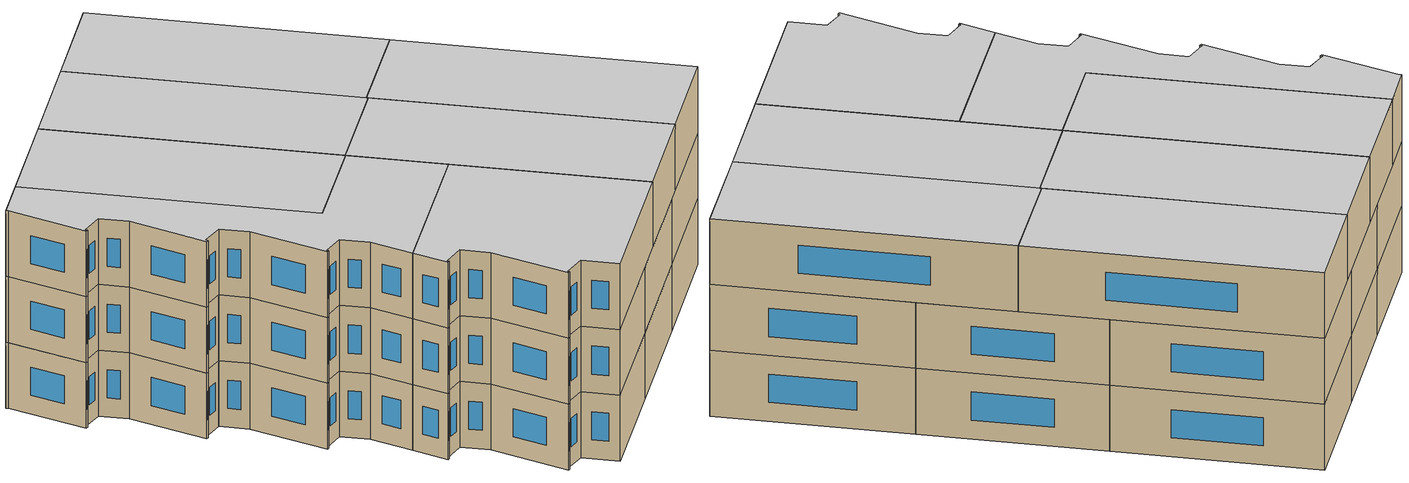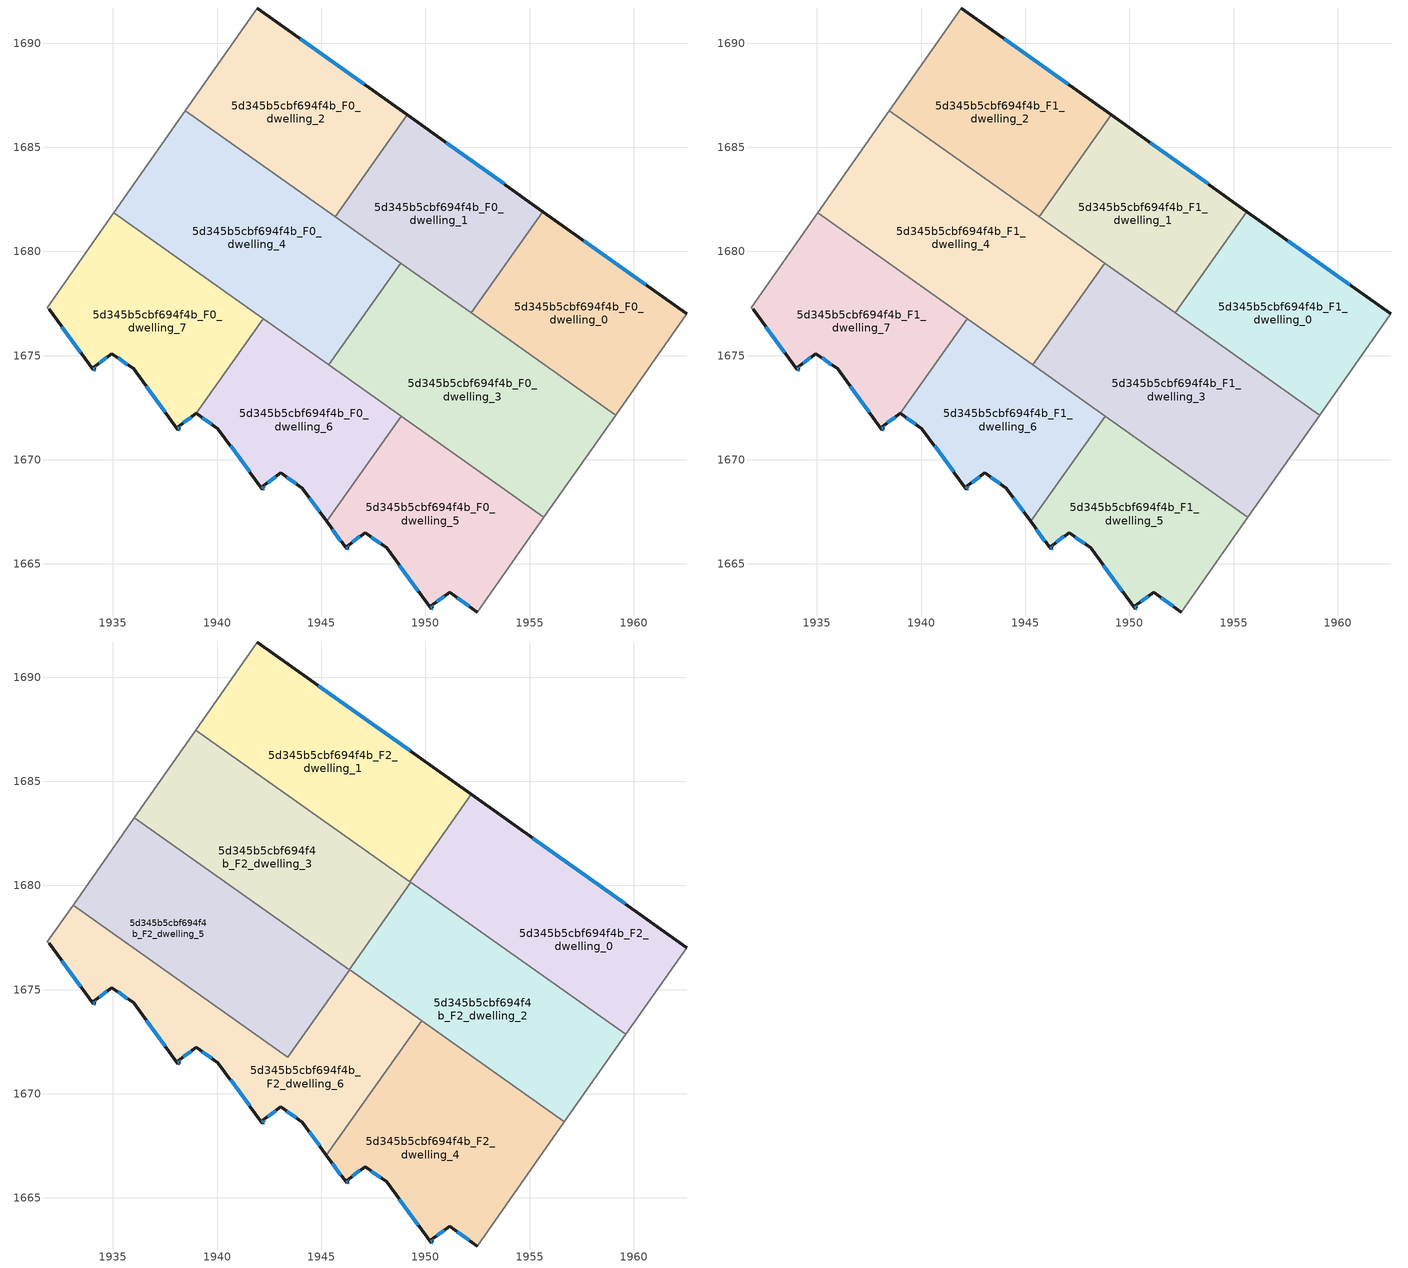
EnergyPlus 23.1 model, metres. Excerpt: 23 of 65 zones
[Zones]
5d345b5cbf694f4b_F0_dwelling_0
 floor ground (EU_floor_Construction): 1962.53,1677.01 1959.13,1672.15 1952.2,1677.05 1955.64,1681.92 z0
 wall outside (EU_wall_Construction): 1962.53,1677.01 1955.64,1681.92 z0:3
 wall adiabatic (EU_wall_Construction): 1959.13,1672.15 1962.53,1677.01 z0:3
 wall to 5d345b5cbf694f4b_F0_dwelling_1 (EU_wall_Construction): 1955.64,1681.92 1952.2,1677.05 z0:3
 wall to 5d345b5cbf694f4b_F0_dwelling_3 (EU_wall_Construction): 1952.2,1677.05 1959.13,1672.15 z0:3
 window (EU_Window_Construction): 1960.57,1678.41 1957.61,1680.51 z0.86:2.14
5d345b5cbf694f4b_F0_dwelling_1
 floor ground (EU_floor_Construction): 1955.64,1681.92 1952.2,1677.05 1945.67,1681.66 1949.13,1686.55 z0
 wall outside (EU_wall_Construction): 1955.64,1681.92 1949.13,1686.55 z0:3
 wall to 5d345b5cbf694f4b_F0_dwelling_2 (EU_wall_Construction): 1949.13,1686.55 1945.67,1681.66 z0:3
 wall to 5d345b5cbf694f4b_F0_dwelling_4 (EU_wall_Construction): 1945.67,1681.66 1948.81,1679.44 z0:3
 wall to 5d345b5cbf694f4b_F0_dwelling_3 (EU_wall_Construction): 1948.81,1679.44 1952.2,1677.05 z0:3
 window (EU_Window_Construction): 1953.78,1683.24 1950.99,1685.23 z0.86:2.14
5d345b5cbf694f4b_F0_dwelling_2
 floor ground (EU_floor_Construction): 1949.13,1686.55 1945.67,1681.66 1938.48,1686.75 1941.93,1691.68 z0
 wall outside (EU_wall_Construction): 1949.13,1686.55 1941.93,1691.68 z0:3
 wall adiabatic (EU_wall_Construction): 1941.93,1691.68 1938.48,1686.75 z0:3
 wall to 5d345b5cbf694f4b_F0_dwelling_4 (EU_wall_Construction): 1938.48,1686.75 1945.67,1681.66 z0:3
 window (EU_Window_Construction): 1947.07,1688.02 1943.99,1690.22 z0.86:2.14
5d345b5cbf694f4b_F0_dwelling_3
 floor ground (EU_floor_Construction): 1959.13,1672.15 1955.69,1667.25 1945.36,1674.56 1948.81,1679.44 z0
 wall adiabatic (EU_wall_Construction): 1955.69,1667.25 1959.13,1672.15 z0:3
 wall to 5d345b5cbf694f4b_F0_dwelling_4 (EU_wall_Construction): 1948.81,1679.44 1945.36,1674.56 z0:3
 wall to 5d345b5cbf694f4b_F0_dwelling_5 (EU_wall_Construction): 1948.84,1672.1 1955.69,1667.25 z0:3
 wall to 5d345b5cbf694f4b_F0_dwelling_6 (EU_wall_Construction): 1945.36,1674.56 1948.84,1672.1 z0:3
5d345b5cbf694f4b_F0_dwelling_4
 floor ground (EU_floor_Construction): 1948.81,1679.44 1945.36,1674.56 1935.05,1681.85 1938.48,1686.75 z0
 wall adiabatic (EU_wall_Construction): 1938.48,1686.75 1935.05,1681.85 z0:3
 wall to 5d345b5cbf694f4b_F0_dwelling_7 (EU_wall_Construction): 1935.05,1681.85 1942.22,1676.78 z0:3
 wall to 5d345b5cbf694f4b_F0_dwelling_6 (EU_wall_Construction): 1942.22,1676.78 1945.36,1674.56 z0:3
5d345b5cbf694f4b_F0_dwelling_5
 floor ground (EU_floor_Construction): 1955.69,1667.25 1952.49,1662.7 1951.16,1663.64 1950.29,1663 1950.35,1662.91 1950.27,1662.86 1948.14,1665.77 1947.11,1666.5 1946.24,1665.86 1946.3,1665.78 1946.22,1665.72 1945.26,1667.04 1948.84,1672.1 z0
 wall outside (EU_wall_Construction): 1945.26,1667.04 1946.22,1665.72 1946.3,1665.78 1946.24,1665.86 1947.11,1666.5 1948.14,1665.77 1950.27,1662.86 1950.35,1662.91 1950.29,1663 1951.16,1663.64 1952.49,1662.7 z0:3
 wall to 5d345b5cbf694f4b_F0_dwelling_6 (EU_wall_Construction): 1948.84,1672.1 1945.26,1667.04 z0:3
 wall adiabatic (EU_wall_Construction): 1952.49,1662.7 1955.69,1667.25 z0:3
 window (EU_Window_Construction): 1950.29,1662.87 1950.33,1662.9 / 1948.75,1664.94 1949.66,1663.69 / 1947.4,1666.29 1947.85,1665.98 / 1946.49,1666.04 1946.86,1666.32 / 1946.28,1665.8 1946.26,1665.84 / 1946.24,1665.74 1946.28,1665.76 / 1945.53,1666.66 1945.94,1666.1 / 1951.54,1663.37 1952.11,1662.97 / 1950.54,1663.18 1950.91,1663.46 / 1950.33,1662.94 1950.31,1662.97 z0.86:2.14
5d345b5cbf694f4b_F0_dwelling_6
 floor ground (EU_floor_Construction): 1948.84,1672.1 1945.26,1667.04 1944.09,1668.63 1943.06,1669.37 1942.19,1668.72 1942.25,1668.64 1942.17,1668.58 1940.04,1671.5 1939.01,1672.23 1942.22,1676.78 z0
 wall outside (EU_wall_Construction): 1939.01,1672.23 1940.04,1671.5 1942.17,1668.58 1942.25,1668.64 1942.19,1668.72 1943.06,1669.37 1944.09,1668.63 1945.26,1667.04 z0:3
 wall to 5d345b5cbf694f4b_F0_dwelling_7 (EU_wall_Construction): 1942.22,1676.78 1939.01,1672.23 z0:3
 window (EU_Window_Construction): 1942.23,1668.67 1942.21,1668.7 / 1942.19,1668.6 1942.23,1668.63 / 1940.65,1670.67 1941.56,1669.42 / 1939.3,1672.02 1939.75,1671.71 / 1944.43,1668.18 1944.92,1667.5 / 1943.35,1669.16 1943.8,1668.84 / 1942.44,1668.91 1942.81,1669.18 z0.86:2.14
5d345b5cbf694f4b_F0_dwelling_7
 floor ground (EU_floor_Construction): 1942.22,1676.78 1939.01,1672.23 1938.14,1671.59 1938.2,1671.51 1938.12,1671.45 1935.99,1674.36 1934.96,1675.1 1934.09,1674.45 1934.15,1674.37 1934.07,1674.31 1931.94,1677.23 1931.86,1677.29 1935.05,1681.85 z0
 wall outside (EU_wall_Construction): 1931.94,1677.23 1934.07,1674.31 1934.15,1674.37 1934.09,1674.45 1934.96,1675.1 1935.99,1674.36 1938.12,1671.45 1938.2,1671.51 1938.14,1671.59 1939.01,1672.23 z0:3
 wall adiabatic (EU_wall_Construction): 1935.05,1681.85 1931.86,1677.29 1931.94,1677.23 z0:3
 window (EU_Window_Construction): 1936.6,1673.53 1937.51,1672.28 / 1935.25,1674.89 1935.7,1674.57 / 1934.34,1674.64 1934.71,1674.91 / 1934.13,1674.4 1934.11,1674.43 / 1934.09,1674.33 1934.13,1674.36 / 1932.55,1676.4 1933.46,1675.15 / 1938.39,1671.77 1938.76,1672.05 / 1938.18,1671.53 1938.16,1671.57 / 1938.14,1671.47 1938.18,1671.49 z0.86:2.14
5d345b5cbf694f4b_F1_dwelling_0
 floor to 5d345b5cbf694f4b_F0_dwelling_0 (EU_floor_Construction): 1962.53,1677.01 1959.13,1672.15 1952.2,1677.05 1955.64,1681.92 z3
 wall outside (EU_wall_Construction): 1962.53,1677.01 1955.64,1681.92 z3:6
 wall adiabatic (EU_wall_Construction): 1959.13,1672.15 1962.53,1677.01 z3:6
 wall to 5d345b5cbf694f4b_F1_dwelling_1 (EU_wall_Construction): 1955.64,1681.92 1952.2,1677.05 z3:6
 wall to 5d345b5cbf694f4b_F1_dwelling_3 (EU_wall_Construction): 1952.2,1677.05 1959.13,1672.15 z3:6
 window (EU_Window_Construction): 1960.57,1678.41 1957.61,1680.51 z3.86:5.14
 ceiling adiabatic (EU_roof_Construction): 1959.13,1672.15 1959.62,1672.85 1952.69,1677.74 1952.2,1677.05 z6
5d345b5cbf694f4b_F1_dwelling_1
 floor to 5d345b5cbf694f4b_F0_dwelling_1 (EU_floor_Construction): 1955.64,1681.92 1952.2,1677.05 1945.67,1681.66 1949.13,1686.55 z3
 wall outside (EU_wall_Construction): 1955.64,1681.92 1949.13,1686.55 z3:6
 wall to 5d345b5cbf694f4b_F1_dwelling_2 (EU_wall_Construction): 1949.13,1686.55 1945.67,1681.66 z3:6
 wall to 5d345b5cbf694f4b_F1_dwelling_4 (EU_wall_Construction): 1945.67,1681.66 1948.81,1679.44 z3:6
 wall to 5d345b5cbf694f4b_F1_dwelling_3 (EU_wall_Construction): 1948.81,1679.44 1952.2,1677.05 z3:6
 window (EU_Window_Construction): 1953.78,1683.24 1950.99,1685.23 z3.86:5.14
 ceiling adiabatic (EU_roof_Construction): 1949.24,1680.19 1952.2,1684.37 1949.13,1686.55 1946.17,1682.36 z6; 1952.2,1677.05 1952.69,1677.74 1949.3,1680.14 1948.81,1679.45 z6
5d345b5cbf694f4b_F1_dwelling_2
 floor to 5d345b5cbf694f4b_F0_dwelling_2 (EU_floor_Construction): 1949.13,1686.55 1945.67,1681.66 1938.48,1686.75 1941.93,1691.68 z3
 wall outside (EU_wall_Construction): 1949.13,1686.55 1941.93,1691.68 z3:6
 wall adiabatic (EU_wall_Construction): 1941.93,1691.68 1938.48,1686.75 z3:6
 wall to 5d345b5cbf694f4b_F1_dwelling_4 (EU_wall_Construction): 1938.48,1686.75 1945.67,1681.66 z3:6
 window (EU_Window_Construction): 1947.07,1688.02 1943.99,1690.22 z3.86:5.14
 ceiling adiabatic (EU_roof_Construction): 1946.17,1682.36 1949.13,1686.55 1941.93,1691.68 1938.97,1687.45 z6
5d345b5cbf694f4b_F1_dwelling_3
 floor to 5d345b5cbf694f4b_F0_dwelling_3 (EU_floor_Construction): 1959.13,1672.15 1955.69,1667.25 1945.36,1674.56 1948.81,1679.44 z3
 wall adiabatic (EU_wall_Construction): 1955.69,1667.25 1959.13,1672.15 z3:6
 wall to 5d345b5cbf694f4b_F1_dwelling_4 (EU_wall_Construction): 1948.81,1679.44 1945.36,1674.56 z3:6
 wall to 5d345b5cbf694f4b_F1_dwelling_5 (EU_wall_Construction): 1948.84,1672.1 1955.69,1667.25 z3:6
 wall to 5d345b5cbf694f4b_F1_dwelling_6 (EU_wall_Construction): 1945.36,1674.56 1948.84,1672.1 z3:6
5d345b5cbf694f4b_F1_dwelling_4
 floor to 5d345b5cbf694f4b_F0_dwelling_4 (EU_floor_Construction): 1948.81,1679.44 1945.36,1674.56 1935.05,1681.85 1938.48,1686.75 z3
 wall adiabatic (EU_wall_Construction): 1938.48,1686.75 1935.05,1681.85 z3:6
 wall to 5d345b5cbf694f4b_F1_dwelling_7 (EU_wall_Construction): 1935.05,1681.85 1942.22,1676.78 z3:6
 wall to 5d345b5cbf694f4b_F1_dwelling_6 (EU_wall_Construction): 1942.22,1676.78 1945.36,1674.56 z3:6
5d345b5cbf694f4b_F1_dwelling_5
 floor to 5d345b5cbf694f4b_F0_dwelling_5 (EU_floor_Construction): 1955.69,1667.25 1952.49,1662.7 1951.16,1663.64 1950.29,1663 1950.35,1662.91 1950.27,1662.86 1948.14,1665.77 1947.11,1666.5 1946.24,1665.86 1946.3,1665.78 1946.22,1665.72 1945.26,1667.04 1948.84,1672.1 z3
 wall outside (EU_wall_Construction): 1945.26,1667.04 1946.22,1665.72 1946.3,1665.78 1946.24,1665.86 1947.11,1666.5 1948.14,1665.77 1950.27,1662.86 1950.35,1662.91 1950.29,1663 1951.16,1663.64 1952.49,1662.7 z3:6
 wall to 5d345b5cbf694f4b_F1_dwelling_6 (EU_wall_Construction): 1948.84,1672.1 1945.26,1667.04 z3:6
 wall adiabatic (EU_wall_Construction): 1952.49,1662.7 1955.69,1667.25 z3:6
 window (EU_Window_Construction): 1950.29,1662.87 1950.33,1662.9 / 1948.75,1664.94 1949.66,1663.69 / 1947.4,1666.29 1947.85,1665.98 / 1946.49,1666.04 1946.86,1666.32 / 1946.28,1665.8 1946.26,1665.84 / 1946.24,1665.74 1946.28,1665.76 / 1945.53,1666.66 1945.94,1666.1 / 1951.54,1663.37 1952.11,1662.97 / 1950.54,1663.18 1950.91,1663.46 / 1950.33,1662.94 1950.31,1662.97 z3.86:5.14
5d345b5cbf694f4b_F1_dwelling_6
 floor to 5d345b5cbf694f4b_F0_dwelling_6 (EU_floor_Construction): 1948.84,1672.1 1945.26,1667.04 1944.09,1668.63 1943.06,1669.37 1942.19,1668.72 1942.25,1668.64 1942.17,1668.58 1940.04,1671.5 1939.01,1672.23 1942.22,1676.78 z3
 wall outside (EU_wall_Construction): 1939.01,1672.23 1940.04,1671.5 1942.17,1668.58 1942.25,1668.64 1942.19,1668.72 1943.06,1669.37 1944.09,1668.63 1945.26,1667.04 z3:6
 wall to 5d345b5cbf694f4b_F1_dwelling_7 (EU_wall_Construction): 1942.22,1676.78 1939.01,1672.23 z3:6
 window (EU_Window_Construction): 1942.23,1668.67 1942.21,1668.7 / 1942.19,1668.6 1942.23,1668.63 / 1940.65,1670.67 1941.56,1669.42 / 1939.3,1672.02 1939.75,1671.71 / 1944.43,1668.18 1944.92,1667.5 / 1943.35,1669.16 1943.8,1668.84 / 1942.44,1668.91 1942.81,1669.18 z3.86:5.14
5d345b5cbf694f4b_F1_dwelling_7
 floor to 5d345b5cbf694f4b_F0_dwelling_7 (EU_floor_Construction): 1942.22,1676.78 1939.01,1672.23 1938.14,1671.59 1938.2,1671.51 1938.12,1671.45 1935.99,1674.36 1934.96,1675.1 1934.09,1674.45 1934.15,1674.37 1934.07,1674.31 1931.94,1677.23 1931.86,1677.29 1935.05,1681.85 z3
 wall outside (EU_wall_Construction): 1931.94,1677.23 1934.07,1674.31 1934.15,1674.37 1934.09,1674.45 1934.96,1675.1 1935.99,1674.36 1938.12,1671.45 1938.2,1671.51 1938.14,1671.59 1939.01,1672.23 z3:6
 wall adiabatic (EU_wall_Construction): 1935.05,1681.85 1931.86,1677.29 1931.94,1677.23 z3:6
 window (EU_Window_Construction): 1936.6,1673.53 1937.51,1672.28 / 1935.25,1674.89 1935.7,1674.57 / 1934.34,1674.64 1934.71,1674.91 / 1934.13,1674.4 1934.11,1674.43 / 1934.09,1674.33 1934.13,1674.36 / 1932.55,1676.4 1933.46,1675.15 / 1938.39,1671.77 1938.76,1672.05 / 1938.18,1671.53 1938.16,1671.57 / 1938.14,1671.47 1938.18,1671.49 z3.86:5.14
5d345b5cbf694f4b_F2_dwelling_0
 floor to 5d345b5cbf694f4b_F1_dwelling_0 (EU_floor_Construction): 1962.53,1677.01 1959.62,1672.85 1952.69,1677.74 1955.64,1681.92 z6
 floor to 5d345b5cbf694f4b_F1_dwelling_1 (EU_floor_Construction): 1955.64,1681.92 1952.69,1677.74 1949.24,1680.19 1952.2,1684.37 z6
 wall outside (EU_wall_Construction): 1962.53,1677.01 1952.2,1684.37 z6:9
 wall to 5d345b5cbf694f4b_F2_dwelling_1 (EU_wall_Construction): 1952.2,1684.37 1949.24,1680.19 z6:9
 wall adiabatic (EU_wall_Construction): 1959.62,1672.85 1962.53,1677.01 z6:9
 wall to 5d345b5cbf694f4b_F2_dwelling_2 (EU_wall_Construction): 1949.3,1680.14 1959.62,1672.85 z6:9
 wall to 5d345b5cbf694f4b_F2_dwelling_3 (EU_wall_Construction): 1949.24,1680.19 1949.3,1680.14 z6:9
 window (EU_Window_Construction): 1959.58,1679.11 1955.15,1682.27 z6.86:8.14
 ceiling to 5d345b5cbf694f4b_F3_dwelling_0 (EU_floor_Construction): 1959.62,1672.85 1962.53,1677.01 1952.2,1684.37 1949.24,1680.19 z9
5d345b5cbf694f4b_F2_dwelling_1
 floor adiabatic (EU_floor_Construction): 1952.2,1684.37 1949.24,1680.19 1938.97,1687.45 1941.93,1691.68 z6
 wall outside (EU_wall_Construction): 1952.2,1684.37 1941.93,1691.68 z6:9
 wall adiabatic (EU_wall_Construction): 1941.93,1691.68 1938.97,1687.45 z6:9
 wall to 5d345b5cbf694f4b_F2_dwelling_3 (EU_wall_Construction): 1938.97,1687.45 1949.24,1680.19 z6:9
 window (EU_Window_Construction): 1949.26,1686.46 1944.86,1689.59 z6.86:8.14
 ceiling to 5d345b5cbf694f4b_F3_dwelling_1 (EU_floor_Construction): 1949.24,1680.19 1952.2,1684.37 1941.93,1691.68 1938.97,1687.45 z9
5d345b5cbf694f4b_F2_dwelling_2
 floor to 5d345b5cbf694f4b_F1_dwelling_3 (EU_floor_Construction): 1959.13,1672.15 1956.67,1668.65 1946.35,1675.96 1948.81,1679.44 z6
 floor adiabatic (EU_floor_Construction): 1959.62,1672.85 1959.13,1672.15 1948.81,1679.44 1946.35,1675.96 1949.3,1680.14 z6
 wall to 5d345b5cbf694f4b_F2_dwelling_3 (EU_wall_Construction): 1949.3,1680.14 1946.34,1675.96 z6:9
 wall adiabatic (EU_wall_Construction): 1956.67,1668.65 1959.62,1672.85 z6:9
 wall to 5d345b5cbf694f4b_F2_dwelling_4 (EU_wall_Construction): 1949.82,1673.5 1956.67,1668.65 z6:9
 wall to 5d345b5cbf694f4b_F2_dwelling_6 (EU_wall_Construction): 1946.36,1675.95 1949.82,1673.5 z6:9
 wall to 5d345b5cbf694f4b_F2_dwelling_5 (EU_wall_Construction): 1946.34,1675.96 1946.36,1675.95 z6:9
 ceiling to 5d345b5cbf694f4b_F3_dwelling_2 (EU_floor_Construction): 1956.67,1668.65 1959.62,1672.85 1949.3,1680.14 1946.34,1675.96 z9
5d345b5cbf694f4b_F2_dwelling_3
 floor to 5d345b5cbf694f4b_F1_dwelling_2 (EU_floor_Construction): 1946.17,1682.36 1945.67,1681.66 1938.48,1686.75 1938.97,1687.45 z6
 floor to 5d345b5cbf694f4b_F1_dwelling_4 (EU_floor_Construction): 1948.81,1679.45 1946.34,1675.96 1936.03,1683.25 1938.48,1686.75 z6
 floor to 5d345b5cbf694f4b_F1_dwelling_1 (EU_floor_Construction): 1949.3,1680.14 1948.81,1679.45 1945.67,1681.66 1946.17,1682.36 z6
 wall adiabatic (EU_wall_Construction): 1938.97,1687.45 1936.03,1683.25 z6:9
 wall to 5d345b5cbf694f4b_F2_dwelling_5 (EU_wall_Construction): 1936.03,1683.25 1946.34,1675.96 z6:9
 ceiling to 5d345b5cbf694f4b_F3_dwelling_3 (EU_floor_Construction): 1946.34,1675.96 1949.3,1680.14 1938.97,1687.45 1936.03,1683.25 z9
5d345b5cbf694f4b_F2_dwelling_4
 floor outside (EU_floor_Construction): 1949.82,1673.5 1948.84,1672.1 1945.26,1667.04 z6
 floor to 5d345b5cbf694f4b_F1_dwelling_5 (EU_floor_Construction): 1955.69,1667.26 1952.49,1662.7 1951.16,1663.64 1950.29,1663 1950.35,1662.91 1950.27,1662.86 1948.14,1665.77 1947.11,1666.5 1946.24,1665.86 1946.3,1665.78 1946.22,1665.72 1945.26,1667.04 1948.84,1672.1 z6
 floor to 5d345b5cbf694f4b_F1_dwelling_3 (EU_floor_Construction): 1956.67,1668.65 1955.69,1667.26 1948.84,1672.1 1949.82,1673.5 z6
 wall outside (EU_wall_Construction): 1945.25,1667.05 1946.22,1665.72 1946.3,1665.78 1946.24,1665.86 1947.11,1666.5 1948.14,1665.77 1950.27,1662.86 1950.35,1662.91 1950.29,1663 1951.16,1663.64 1952.49,1662.7 z6:9
 wall to 5d345b5cbf694f4b_F2_dwelling_6 (EU_wall_Construction): 1949.82,1673.5 1945.25,1667.05 z6:9
 wall adiabatic (EU_wall_Construction): 1952.49,1662.7 1956.67,1668.65 z6:9
 window (EU_Window_Construction): 1950.29,1662.87 1950.33,1662.9 / 1948.75,1664.94 1949.66,1663.69 / 1947.4,1666.29 1947.85,1665.98 / 1946.49,1666.04 1946.86,1666.32 / 1946.28,1665.8 1946.26,1665.84 / 1946.24,1665.74 1946.28,1665.76 / 1945.53,1666.67 1945.94,1666.1 / 1951.54,1663.37 1952.11,1662.97 / 1950.54,1663.18 1950.91,1663.46 / 1950.33,1662.94 1950.31,1662.97 z6.86:8.14
 ceiling to 5d345b5cbf694f4b_F3_dwelling_4 (EU_floor_Construction): 1952.49,1662.7 1956.67,1668.65 1949.82,1673.5 1945.25,1667.05 1946.22,1665.72 1946.3,1665.78 1946.24,1665.86 1947.11,1666.5 1948.14,1665.77 1950.27,1662.86 1950.35,1662.91 1950.29,1663 1951.16,1663.64 z9
5d345b5cbf694f4b_F2_dwelling_5
 floor to 5d345b5cbf694f4b_F1_dwelling_7 (EU_floor_Construction): 1942.22,1676.78 1940.25,1673.99 1933.09,1679.05 1935.05,1681.85 z6
 floor to 5d345b5cbf694f4b_F1_dwelling_6 (EU_floor_Construction): 1945.37,1674.55 1943.4,1671.76 1940.25,1673.99 1942.22,1676.78 z6
 floor to 5d345b5cbf694f4b_F1_dwelling_4 (EU_floor_Construction): 1946.35,1675.96 1945.36,1674.56 1935.05,1681.85 1936.03,1683.25 z6
 floor to 5d345b5cbf694f4b_F1_dwelling_3 (EU_floor_Construction): 1946.36,1675.95 1945.37,1674.55 1945.36,1674.56 1946.35,1675.96 z6
 wall to 5d345b5cbf694f4b_F2_dwelling_6 (EU_wall_Construction): 1933.09,1679.05 1943.4,1671.76 1946.36,1675.95 z6:9
 wall adiabatic (EU_wall_Construction): 1936.03,1683.25 1933.09,1679.05 z6:9
 ceiling to 5d345b5cbf694f4b_F3_dwelling_5 (EU_floor_Construction): 1943.4,1671.76 1946.36,1675.95 1936.03,1683.25 1933.09,1679.05 z9
5d345b5cbf694f4b_F2_dwelling_6
 floor to 5d345b5cbf694f4b_F1_dwelling_6 (EU_floor_Construction): 1948.83,1672.11 1945.25,1667.05 1944.09,1668.63 1943.06,1669.37 1942.19,1668.72 1942.25,1668.64 1942.17,1668.58 1940.04,1671.5 1939.01,1672.23 1940.25,1673.99 1943.4,1671.76 1945.37,1674.55 z6
 floor to 5d345b5cbf694f4b_F1_dwelling_3 (EU_floor_Construction): 1949.82,1673.5 1948.83,1672.11 1945.37,1674.55 1946.36,1675.95 z6
 floor to 5d345b5cbf694f4b_F1_dwelling_7 (EU_floor_Construction): 1940.25,1673.99 1939.01,1672.23 1938.14,1671.59 1938.2,1671.51 1938.12,1671.45 1935.99,1674.36 1934.96,1675.1 1934.09,1674.45 1934.15,1674.37 1934.07,1674.31 1931.94,1677.23 1931.86,1677.29 1933.09,1679.05 z6
 wall outside (EU_wall_Construction): 1931.94,1677.23 1934.07,1674.31 1934.15,1674.37 1934.09,1674.45 1934.96,1675.1 1935.99,1674.36 1938.12,1671.45 1938.2,1671.51 1938.14,1671.59 1939.01,1672.23 1940.04,1671.5 1942.17,1668.58 1942.25,1668.64 1942.19,1668.72 1943.06,1669.37 1944.09,1668.63 1945.25,1667.05 z6:9
 wall adiabatic (EU_wall_Construction): 1933.09,1679.05 1931.86,1677.29 1931.94,1677.23 z6:9
 window (EU_Window_Construction): 1942.44,1668.91 1942.81,1669.18 / 1942.23,1668.67 1942.21,1668.7 / 1942.19,1668.6 1942.23,1668.63 / 1940.65,1670.67 1941.56,1669.42 / 1939.3,1672.02 1939.75,1671.71 / 1938.39,1671.77 1938.76,1672.05 / 1938.18,1671.53 1938.16,1671.57 / 1938.14,1671.47 1938.18,1671.49 / 1936.6,1673.53 1937.51,1672.28 / 1935.25,1674.89 1935.7,1674.57 / 1934.34,1674.64 1934.71,1674.91 / 1934.13,1674.4 1934.11,1674.43 / 1934.09,1674.33 1934.13,1674.36 / 1932.55,1676.4 1933.46,1675.15 / 1944.42,1668.18 1944.92,1667.5 / 1943.35,1669.16 1943.8,1668.84 z6.86:8.14
 ceiling to 5d345b5cbf694f4b_F3_dwelling_6 (EU_floor_Construction): 1945.25,1667.05 1949.82,1673.5 1946.36,1675.95 1943.4,1671.76 1933.09,1679.05 1931.86,1677.29 1931.94,1677.23 1934.07,1674.31 1934.15,1674.37 1934.09,1674.45 1934.96,1675.1 1935.99,1674.36 1938.12,1671.45 1938.2,1671.51 1938.14,1671.59 1939.01,1672.23 1940.04,1671.5 1942.17,1668.58 1942.25,1668.64 1942.19,1668.72 1943.06,1669.37 1944.09,1668.63 z9
[Building]
EU S2 Campaign: North Axis=0; Terrain=City; Solar Distribution=FullExterior
[Site:Location]
Helsinki-Vantaa.AP: Latitude=60.317; Longitude=24.963; Time Zone=2; Elevation=54.6
[SizingPeriod:WeatherFileDays]
AnnualSizingPeriod: Begin Month=1; Begin Day of Month=1; End Month=12; End Day of Month=31; Day of Week for Start Day=Monday; Use Weather File Daylight Saving Period=No; Use Weather File Rain and Snow Indicators=No
[MATERIAL]
EU_InternalMass_Material: Roughness=MediumRough; Thickness=0.1; Conductivity=1; Density=1800; Specific Heat=900; Thermal Absorptance=0.9; Solar Absorptance=0.7; Visible Absorptance=0.7
[MATERIAL:NOMASS] Roughness=MediumRough; Thermal Absorptance=0.9; Solar Absorptance=0.7; Visible Absorptance=0.7
Name | Thermal Resistance
EU_wall_NoMass | 5.91765
EU_roof_NoMass | 11.1778
EU_floor_NoMass | 6.2875
[WINDOWMATERIAL:SIMPLEGLAZINGSYSTEM]
EU_Window_SimpleGlazing: UFactor=0.994035; Solar Heat Gain Coefficient=0.7; Visible Transmittance=0.7
[CONSTRUCTION]
EU_wall_Construction: EU_wall_NoMass
EU_roof_Construction: EU_roof_NoMass
EU_floor_Construction: EU_floor_NoMass
EU_Window_Construction: EU_Window_SimpleGlazing
EU_InternalMass_Construction: EU_InternalMass_Material
[ZONE] Type=1; Multiplier=1; Ceiling Height=autocalculate; Floor Area=autocalculate; Part of Total Floor Area=Yes
Name | Volume
5d345b5cbf694f4b_F0_dwelling_0; 5d345b5cbf694f4b_F1_dwelling_0 | 151.169
5d345b5cbf694f4b_F2_dwelling_0 | 194.369
5d345b5cbf694f4b_F0_dwelling_1; 5d345b5cbf694f4b_F1_dwelling_1 | 143.283
5d345b5cbf694f4b_F2_dwelling_1 | 194.375
5d345b5cbf694f4b_F0_dwelling_2; 5d345b5cbf694f4b_F1_dwelling_2 | 159.043
5d345b5cbf694f4b_F2_dwelling_2 | 194.376
5d345b5cbf694f4b_F0_dwelling_3; 5d345b5cbf694f4b_F1_dwelling_3 | 226.778
5d345b5cbf694f4b_F2_dwelling_3 | 194.366
5d345b5cbf694f4b_F0_dwelling_4; 5d345b5cbf694f4b_F1_dwelling_4 | 226.79
5d345b5cbf694f4b_F2_dwelling_4 | 194.38
5d345b5cbf694f4b_F0_dwelling_5; 5d345b5cbf694f4b_F1_dwelling_5 | 151.17
5d345b5cbf694f4b_F2_dwelling_5 | 194.379
5d345b5cbf694f4b_F0_dwelling_6; 5d345b5cbf694f4b_F1_dwelling_6 | 143.391
5d345b5cbf694f4b_F2_dwelling_6 | 194.371
5d345b5cbf694f4b_F0_dwelling_7; 5d345b5cbf694f4b_F1_dwelling_7 | 158.977
[INTERNALMASS] Construction=EU_InternalMass_Construction
Name | Zone or ZoneList | Surface Area
5d345b5cbf694f4b_F0_dwelling_0_EU_InternalMass | 5d345b5cbf694f4b_F0_dwelling_0 | 50.3895
5d345b5cbf694f4b_F0_dwelling_1_EU_InternalMass | 5d345b5cbf694f4b_F0_dwelling_1 | 47.761
5d345b5cbf694f4b_F0_dwelling_2_EU_InternalMass | 5d345b5cbf694f4b_F0_dwelling_2 | 53.0144
5d345b5cbf694f4b_F0_dwelling_3_EU_InternalMass | 5d345b5cbf694f4b_F0_dwelling_3 | 75.5925
5d345b5cbf694f4b_F0_dwelling_4_EU_InternalMass | 5d345b5cbf694f4b_F0_dwelling_4 | 75.5969
5d345b5cbf694f4b_F0_dwelling_5_EU_InternalMass | 5d345b5cbf694f4b_F0_dwelling_5 | 50.3902
5d345b5cbf694f4b_F0_dwelling_6_EU_InternalMass | 5d345b5cbf694f4b_F0_dwelling_6 | 47.7968
5d345b5cbf694f4b_F0_dwelling_7_EU_InternalMass | 5d345b5cbf694f4b_F0_dwelling_7 | 52.992
5d345b5cbf694f4b_F1_dwelling_0_EU_InternalMass | 5d345b5cbf694f4b_F1_dwelling_0 | 50.3895
5d345b5cbf694f4b_F1_dwelling_1_EU_InternalMass | 5d345b5cbf694f4b_F1_dwelling_1 | 47.761
5d345b5cbf694f4b_F1_dwelling_2_EU_InternalMass | 5d345b5cbf694f4b_F1_dwelling_2 | 53.0144
5d345b5cbf694f4b_F1_dwelling_3_EU_InternalMass | 5d345b5cbf694f4b_F1_dwelling_3 | 75.5925
5d345b5cbf694f4b_F1_dwelling_4_EU_InternalMass | 5d345b5cbf694f4b_F1_dwelling_4 | 75.5969
5d345b5cbf694f4b_F1_dwelling_5_EU_InternalMass | 5d345b5cbf694f4b_F1_dwelling_5 | 50.3902
5d345b5cbf694f4b_F1_dwelling_6_EU_InternalMass | 5d345b5cbf694f4b_F1_dwelling_6 | 47.7968
5d345b5cbf694f4b_F1_dwelling_7_EU_InternalMass | 5d345b5cbf694f4b_F1_dwelling_7 | 52.992
5d345b5cbf694f4b_F2_dwelling_0_EU_InternalMass | 5d345b5cbf694f4b_F2_dwelling_0 | 64.7883
5d345b5cbf694f4b_F2_dwelling_1_EU_InternalMass | 5d345b5cbf694f4b_F2_dwelling_1 | 64.791
5d345b5cbf694f4b_F2_dwelling_2_EU_InternalMass | 5d345b5cbf694f4b_F2_dwelling_2 | 64.7912
5d345b5cbf694f4b_F2_dwelling_3_EU_InternalMass | 5d345b5cbf694f4b_F2_dwelling_3 | 64.7876
5d345b5cbf694f4b_F2_dwelling_4_EU_InternalMass | 5d345b5cbf694f4b_F2_dwelling_4 | 64.7935
5d345b5cbf694f4b_F2_dwelling_5_EU_InternalMass | 5d345b5cbf694f4b_F2_dwelling_5 | 64.7917
5d345b5cbf694f4b_F2_dwelling_6_EU_InternalMass | 5d345b5cbf694f4b_F2_dwelling_6 | 64.79
[OTHEREQUIPMENT] Fuel Type=Electricity; Design Level Calculation Method=Watts/Area; Power per Zone Floor Area=1; Fraction Latent=0; Fraction Radiant=0; Fraction Lost=0; Carbon Dioxide Generation Rate=0; EndUse Subcategory=EU_Step8_InternalGains
Name | Zone or ZoneList or Space or SpaceList | Schedule
EU_Step8_InternalGain_5d345b5cbf694f4b_F0_dwelling_0_f000 | 5d345b5cbf694f4b_F0_dwelling_0 | EU_Step8_GainSchedule_5d345b5cbf694f4b_F0_dwelling_0_f000
EU_Step8_InternalGain_5d345b5cbf694f4b_F0_dwelling_1_f000 | 5d345b5cbf694f4b_F0_dwelling_1 | EU_Step8_GainSchedule_5d345b5cbf694f4b_F0_dwelling_1_f000
EU_Step8_InternalGain_5d345b5cbf694f4b_F0_dwelling_2_f000 | 5d345b5cbf694f4b_F0_dwelling_2 | EU_Step8_GainSchedule_5d345b5cbf694f4b_F0_dwelling_2_f000
EU_Step8_InternalGain_5d345b5cbf694f4b_F0_dwelling_3_f000 | 5d345b5cbf694f4b_F0_dwelling_3 | EU_Step8_GainSchedule_5d345b5cbf694f4b_F0_dwelling_3_f000
EU_Step8_InternalGain_5d345b5cbf694f4b_F0_dwelling_4_f000 | 5d345b5cbf694f4b_F0_dwelling_4 | EU_Step8_GainSchedule_5d345b5cbf694f4b_F0_dwelling_4_f000
EU_Step8_InternalGain_5d345b5cbf694f4b_F0_dwelling_5_f000 | 5d345b5cbf694f4b_F0_dwelling_5 | EU_Step8_GainSchedule_5d345b5cbf694f4b_F0_dwelling_5_f000
EU_Step8_InternalGain_5d345b5cbf694f4b_F0_dwelling_6_f000 | 5d345b5cbf694f4b_F0_dwelling_6 | EU_Step8_GainSchedule_5d345b5cbf694f4b_F0_dwelling_6_f000
EU_Step8_InternalGain_5d345b5cbf694f4b_F0_dwelling_7_f000 | 5d345b5cbf694f4b_F0_dwelling_7 | EU_Step8_GainSchedule_5d345b5cbf694f4b_F0_dwelling_7_f000
EU_Step8_InternalGain_5d345b5cbf694f4b_F1_dwelling_0_f000 | 5d345b5cbf694f4b_F1_dwelling_0 | EU_Step8_GainSchedule_5d345b5cbf694f4b_F1_dwelling_0_f000
EU_Step8_InternalGain_5d345b5cbf694f4b_F1_dwelling_1_f000 | 5d345b5cbf694f4b_F1_dwelling_1 | EU_Step8_GainSchedule_5d345b5cbf694f4b_F1_dwelling_1_f000
EU_Step8_InternalGain_5d345b5cbf694f4b_F1_dwelling_2_f000 | 5d345b5cbf694f4b_F1_dwelling_2 | EU_Step8_GainSchedule_5d345b5cbf694f4b_F1_dwelling_2_f000
EU_Step8_InternalGain_5d345b5cbf694f4b_F1_dwelling_3_f000 | 5d345b5cbf694f4b_F1_dwelling_3 | EU_Step8_GainSchedule_5d345b5cbf694f4b_F1_dwelling_3_f000
EU_Step8_InternalGain_5d345b5cbf694f4b_F1_dwelling_4_f000 | 5d345b5cbf694f4b_F1_dwelling_4 | EU_Step8_GainSchedule_5d345b5cbf694f4b_F1_dwelling_4_f000
EU_Step8_InternalGain_5d345b5cbf694f4b_F1_dwelling_5_f000 | 5d345b5cbf694f4b_F1_dwelling_5 | EU_Step8_GainSchedule_5d345b5cbf694f4b_F1_dwelling_5_f000
EU_Step8_InternalGain_5d345b5cbf694f4b_F1_dwelling_6_f000 | 5d345b5cbf694f4b_F1_dwelling_6 | EU_Step8_GainSchedule_5d345b5cbf694f4b_F1_dwelling_6_f000
EU_Step8_InternalGain_5d345b5cbf694f4b_F1_dwelling_7_f000 | 5d345b5cbf694f4b_F1_dwelling_7 | EU_Step8_GainSchedule_5d345b5cbf694f4b_F1_dwelling_7_f000
EU_Step8_InternalGain_5d345b5cbf694f4b_F2_dwelling_0_f000 | 5d345b5cbf694f4b_F2_dwelling_0 | EU_Step8_GainSchedule_5d345b5cbf694f4b_F2_dwelling_0_f000
EU_Step8_InternalGain_5d345b5cbf694f4b_F2_dwelling_1_f000 | 5d345b5cbf694f4b_F2_dwelling_1 | EU_Step8_GainSchedule_5d345b5cbf694f4b_F2_dwelling_1_f000
EU_Step8_InternalGain_5d345b5cbf694f4b_F2_dwelling_2_f000 | 5d345b5cbf694f4b_F2_dwelling_2 | EU_Step8_GainSchedule_5d345b5cbf694f4b_F2_dwelling_2_f000
EU_Step8_InternalGain_5d345b5cbf694f4b_F2_dwelling_3_f000 | 5d345b5cbf694f4b_F2_dwelling_3 | EU_Step8_GainSchedule_5d345b5cbf694f4b_F2_dwelling_3_f000
EU_Step8_InternalGain_5d345b5cbf694f4b_F2_dwelling_4_f000 | 5d345b5cbf694f4b_F2_dwelling_4 | EU_Step8_GainSchedule_5d345b5cbf694f4b_F2_dwelling_4_f000
EU_Step8_InternalGain_5d345b5cbf694f4b_F2_dwelling_5_f000 | 5d345b5cbf694f4b_F2_dwelling_5 | EU_Step8_GainSchedule_5d345b5cbf694f4b_F2_dwelling_5_f000
EU_Step8_InternalGain_5d345b5cbf694f4b_F2_dwelling_6_f000 | 5d345b5cbf694f4b_F2_dwelling_6 | EU_Step8_GainSchedule_5d345b5cbf694f4b_F2_dwelling_6_f000
[ZONEVENTILATION:DESIGNFLOWRATE] Schedule=EU_AlwaysOn; Design Flow Rate Calculation Method=AirChanges/Hour; Air Changes per Hour=0.596421; Ventilation Type=Natural; Fan Pressure Rise=0; Fan Total Efficiency=1; Constant Term Coefficient=1; Temperature Term Coefficient=0; Velocity Term Coefficient=0; Velocity Squared Term Coefficient=0; Minimum Indoor Temperature=-100; Maximum Indoor Temperature=100; Delta Temperature=-100; Minimum Outdoor Temperature=-100; Maximum Outdoor Temperature=100; Maximum Wind Speed=40
Name | Zone or ZoneList or Space or SpaceList
EU_ConstantAir_5d345b5cbf694f4b_F0_dwelling_0 | 5d345b5cbf694f4b_F0_dwelling_0
EU_ConstantAir_5d345b5cbf694f4b_F0_dwelling_1 | 5d345b5cbf694f4b_F0_dwelling_1
EU_ConstantAir_5d345b5cbf694f4b_F0_dwelling_2 | 5d345b5cbf694f4b_F0_dwelling_2
EU_ConstantAir_5d345b5cbf694f4b_F0_dwelling_3 | 5d345b5cbf694f4b_F0_dwelling_3
EU_ConstantAir_5d345b5cbf694f4b_F0_dwelling_4 | 5d345b5cbf694f4b_F0_dwelling_4
EU_ConstantAir_5d345b5cbf694f4b_F0_dwelling_5 | 5d345b5cbf694f4b_F0_dwelling_5
EU_ConstantAir_5d345b5cbf694f4b_F0_dwelling_6 | 5d345b5cbf694f4b_F0_dwelling_6
EU_ConstantAir_5d345b5cbf694f4b_F0_dwelling_7 | 5d345b5cbf694f4b_F0_dwelling_7
EU_ConstantAir_5d345b5cbf694f4b_F1_dwelling_0 | 5d345b5cbf694f4b_F1_dwelling_0
EU_ConstantAir_5d345b5cbf694f4b_F1_dwelling_1 | 5d345b5cbf694f4b_F1_dwelling_1
EU_ConstantAir_5d345b5cbf694f4b_F1_dwelling_2 | 5d345b5cbf694f4b_F1_dwelling_2
EU_ConstantAir_5d345b5cbf694f4b_F1_dwelling_3 | 5d345b5cbf694f4b_F1_dwelling_3
EU_ConstantAir_5d345b5cbf694f4b_F1_dwelling_4 | 5d345b5cbf694f4b_F1_dwelling_4
EU_ConstantAir_5d345b5cbf694f4b_F1_dwelling_5 | 5d345b5cbf694f4b_F1_dwelling_5
EU_ConstantAir_5d345b5cbf694f4b_F1_dwelling_6 | 5d345b5cbf694f4b_F1_dwelling_6
EU_ConstantAir_5d345b5cbf694f4b_F1_dwelling_7 | 5d345b5cbf694f4b_F1_dwelling_7
EU_ConstantAir_5d345b5cbf694f4b_F2_dwelling_0 | 5d345b5cbf694f4b_F2_dwelling_0
EU_ConstantAir_5d345b5cbf694f4b_F2_dwelling_1 | 5d345b5cbf694f4b_F2_dwelling_1
EU_ConstantAir_5d345b5cbf694f4b_F2_dwelling_2 | 5d345b5cbf694f4b_F2_dwelling_2
EU_ConstantAir_5d345b5cbf694f4b_F2_dwelling_3 | 5d345b5cbf694f4b_F2_dwelling_3
EU_ConstantAir_5d345b5cbf694f4b_F2_dwelling_4 | 5d345b5cbf694f4b_F2_dwelling_4
EU_ConstantAir_5d345b5cbf694f4b_F2_dwelling_5 | 5d345b5cbf694f4b_F2_dwelling_5
EU_ConstantAir_5d345b5cbf694f4b_F2_dwelling_6 | 5d345b5cbf694f4b_F2_dwelling_6
[HVACTEMPLATE:THERMOSTAT] Constant Heating Setpoint=20; Constant Cooling Setpoint=50
EU_HeatOnly_5d345b5cbf694f4b_F0_dwelling_0; EU_HeatOnly_5d345b5cbf694f4b_F0_dwelling_1; EU_HeatOnly_5d345b5cbf694f4b_F0_dwelling_2; EU_HeatOnly_5d345b5cbf694f4b_F0_dwelling_3; EU_HeatOnly_5d345b5cbf694f4b_F0_dwelling_4; EU_HeatOnly_5d345b5cbf694f4b_F0_dwelling_5; EU_HeatOnly_5d345b5cbf694f4b_F0_dwelling_6; EU_HeatOnly_5d345b5cbf694f4b_F0_dwelling_7; EU_HeatOnly_5d345b5cbf694f4b_F1_dwelling_0; EU_HeatOnly_5d345b5cbf694f4b_F1_dwelling_1; EU_HeatOnly_5d345b5cbf694f4b_F1_dwelling_2; EU_HeatOnly_5d345b5cbf694f4b_F1_dwelling_3; EU_HeatOnly_5d345b5cbf694f4b_F1_dwelling_4; EU_HeatOnly_5d345b5cbf694f4b_F1_dwelling_5; EU_HeatOnly_5d345b5cbf694f4b_F1_dwelling_6; EU_HeatOnly_5d345b5cbf694f4b_F1_dwelling_7; EU_HeatOnly_5d345b5cbf694f4b_F2_dwelling_0; EU_HeatOnly_5d345b5cbf694f4b_F2_dwelling_1; EU_HeatOnly_5d345b5cbf694f4b_F2_dwelling_2; EU_HeatOnly_5d345b5cbf694f4b_F2_dwelling_3; EU_HeatOnly_5d345b5cbf694f4b_F2_dwelling_4; EU_HeatOnly_5d345b5cbf694f4b_F2_dwelling_5; EU_HeatOnly_5d345b5cbf694f4b_F2_dwelling_6; EU_HeatOnly_5d345b5cbf694f4b_F3_dwelling_0; EU_HeatOnly_5d345b5cbf694f4b_F3_dwelling_1; EU_HeatOnly_5d345b5cbf694f4b_F3_dwelling_2; EU_HeatOnly_5d345b5cbf694f4b_F3_dwelling_3; EU_HeatOnly_5d345b5cbf694f4b_F3_dwelling_4; EU_HeatOnly_5d345b5cbf694f4b_F3_dwelling_5; EU_HeatOnly_5d345b5cbf694f4b_F3_dwelling_6; EU_HeatOnly_5d345b5cbf694f4b_F4_dwelling_0; EU_HeatOnly_5d345b5cbf694f4b_F4_dwelling_1; EU_HeatOnly_5d345b5cbf694f4b_F4_dwelling_2; EU_HeatOnly_5d345b5cbf694f4b_F4_dwelling_3; EU_HeatOnly_5d345b5cbf694f4b_F4_dwelling_4; EU_HeatOnly_5d345b5cbf694f4b_F4_dwelling_5; EU_HeatOnly_5d345b5cbf694f4b_F4_dwelling_6; EU_HeatOnly_5d345b5cbf694f4b_F5_dwelling_0; EU_HeatOnly_5d345b5cbf694f4b_F5_dwelling_1; EU_HeatOnly_5d345b5cbf694f4b_F5_dwelling_2; EU_HeatOnly_5d345b5cbf694f4b_F5_dwelling_3; EU_HeatOnly_5d345b5cbf694f4b_F5_dwelling_4; EU_HeatOnly_5d345b5cbf694f4b_F5_dwelling_5; EU_HeatOnly_5d345b5cbf694f4b_F5_dwelling_6; EU_HeatOnly_5d345b5cbf694f4b_F6_dwelling_0; EU_HeatOnly_5d345b5cbf694f4b_F6_dwelling_1; EU_HeatOnly_5d345b5cbf694f4b_F6_dwelling_2; EU_HeatOnly_5d345b5cbf694f4b_F6_dwelling_3; EU_HeatOnly_5d345b5cbf694f4b_F6_dwelling_4; EU_HeatOnly_5d345b5cbf694f4b_F6_dwelling_5; EU_HeatOnly_5d345b5cbf694f4b_F6_dwelling_6; EU_HeatOnly_5d345b5cbf694f4b_F7_dwelling_0; EU_HeatOnly_5d345b5cbf694f4b_F7_dwelling_1; EU_HeatOnly_5d345b5cbf694f4b_F7_dwelling_2; EU_HeatOnly_5d345b5cbf694f4b_F7_dwelling_3; EU_HeatOnly_5d345b5cbf694f4b_F7_dwelling_4; EU_HeatOnly_5d345b5cbf694f4b_F7_dwelling_5; EU_HeatOnly_5d345b5cbf694f4b_F7_dwelling_6; EU_HeatOnly_5d345b5cbf694f4b_F8_dwelling_0; EU_HeatOnly_5d345b5cbf694f4b_F8_dwelling_1; EU_HeatOnly_5d345b5cbf694f4b_F8_dwelling_2; EU_HeatOnly_5d345b5cbf694f4b_F8_dwelling_3; EU_HeatOnly_5d345b5cbf694f4b_F8_dwelling_4; EU_HeatOnly_5d345b5cbf694f4b_F8_dwelling_5; EU_HeatOnly_5d345b5cbf694f4b_F8_dwelling_6
[HVACTEMPLATE:ZONE:IDEALLOADSAIRSYSTEM] System Availability Schedule=EU_AlwaysOn; Maximum Heating Supply Air Temperature=50; Minimum Cooling Supply Air Temperature=13; Maximum Heating Supply Air Humidity Ratio=0.0156; Minimum Cooling Supply Air Humidity Ratio=0.0077; Heating Limit=NoLimit; Cooling Limit=NoLimit; Heating Availability Schedule=EU_AlwaysOn; Cooling Availability Schedule=EU_CoolingOff; Dehumidification Control Type=ConstantSensibleHeatRatio; Cooling Sensible Heat Ratio=0.7; Dehumidification Setpoint=60; Humidification Control Type=None; Humidification Setpoint=30; Outdoor Air Method=None; Outdoor Air Flow Rate per Person=0.00944; Outdoor Air Flow Rate per Zone Floor Area=0; Outdoor Air Flow Rate per Zone=0; Demand Controlled Ventilation Type=None; Outdoor Air Economizer Type=NoEconomizer; Heat Recovery Type=None; Sensible Heat Recovery Effectiveness=0.7; Latent Heat Recovery Effectiveness=0.65
Name | Template Thermostat
5d345b5cbf694f4b_F0_dwelling_0 | EU_HeatOnly_5d345b5cbf694f4b_F0_dwelling_0
5d345b5cbf694f4b_F0_dwelling_1 | EU_HeatOnly_5d345b5cbf694f4b_F0_dwelling_1
5d345b5cbf694f4b_F0_dwelling_2 | EU_HeatOnly_5d345b5cbf694f4b_F0_dwelling_2
5d345b5cbf694f4b_F0_dwelling_3 | EU_HeatOnly_5d345b5cbf694f4b_F0_dwelling_3
5d345b5cbf694f4b_F0_dwelling_4 | EU_HeatOnly_5d345b5cbf694f4b_F0_dwelling_4
5d345b5cbf694f4b_F0_dwelling_5 | EU_HeatOnly_5d345b5cbf694f4b_F0_dwelling_5
5d345b5cbf694f4b_F0_dwelling_6 | EU_HeatOnly_5d345b5cbf694f4b_F0_dwelling_6
5d345b5cbf694f4b_F0_dwelling_7 | EU_HeatOnly_5d345b5cbf694f4b_F0_dwelling_7
5d345b5cbf694f4b_F1_dwelling_0 | EU_HeatOnly_5d345b5cbf694f4b_F1_dwelling_0
5d345b5cbf694f4b_F1_dwelling_1 | EU_HeatOnly_5d345b5cbf694f4b_F1_dwelling_1
5d345b5cbf694f4b_F1_dwelling_2 | EU_HeatOnly_5d345b5cbf694f4b_F1_dwelling_2
5d345b5cbf694f4b_F1_dwelling_3 | EU_HeatOnly_5d345b5cbf694f4b_F1_dwelling_3
5d345b5cbf694f4b_F1_dwelling_4 | EU_HeatOnly_5d345b5cbf694f4b_F1_dwelling_4
5d345b5cbf694f4b_F1_dwelling_5 | EU_HeatOnly_5d345b5cbf694f4b_F1_dwelling_5
5d345b5cbf694f4b_F1_dwelling_6 | EU_HeatOnly_5d345b5cbf694f4b_F1_dwelling_6
5d345b5cbf694f4b_F1_dwelling_7 | EU_HeatOnly_5d345b5cbf694f4b_F1_dwelling_7
5d345b5cbf694f4b_F2_dwelling_0 | EU_HeatOnly_5d345b5cbf694f4b_F2_dwelling_0
5d345b5cbf694f4b_F2_dwelling_1 | EU_HeatOnly_5d345b5cbf694f4b_F2_dwelling_1
5d345b5cbf694f4b_F2_dwelling_2 | EU_HeatOnly_5d345b5cbf694f4b_F2_dwelling_2
5d345b5cbf694f4b_F2_dwelling_3 | EU_HeatOnly_5d345b5cbf694f4b_F2_dwelling_3
5d345b5cbf694f4b_F2_dwelling_4 | EU_HeatOnly_5d345b5cbf694f4b_F2_dwelling_4
5d345b5cbf694f4b_F2_dwelling_5 | EU_HeatOnly_5d345b5cbf694f4b_F2_dwelling_5
5d345b5cbf694f4b_F2_dwelling_6 | EU_HeatOnly_5d345b5cbf694f4b_F2_dwelling_6
[SIZING:ZONE] Zone Cooling Design Supply Air Temperature Input Method=SupplyAirTemperature; Zone Cooling Design Supply Air Temperature=13; Zone Heating Design Supply Air Temperature Input Method=SupplyAirTemperature; Zone Heating Design Supply Air Temperature=50; Zone Cooling Design Supply Air Humidity Ratio=0.008; Zone Heating Design Supply Air Humidity Ratio=0.008; Cooling Design Air Flow Method=DesignDay; Cooling Design Air Flow Rate=0; Cooling Minimum Air Flow per Zone Floor Area=0.000762; Cooling Minimum Air Flow=0; Cooling Minimum Air Flow Fraction=0.2; Heating Design Air Flow Method=DesignDay; Heating Design Air Flow Rate=0; Heating Maximum Air Flow per Zone Floor Area=0.002032; Heating Maximum Air Flow=0.141576; Heating Maximum Air Flow Fraction=0.3; Account for Dedicated Outdoor Air System=No; Dedicated Outdoor Air System Control Strategy=NeutralSupplyAir; Dedicated Outdoor Air Low Setpoint Temperature for Design=autosize; Dedicated Outdoor Air High Setpoint Temperature for Design=autosize; Zone Load Sizing Method=Sensible Load Only No Latent Load; Zone Latent Cooling Design Supply Air Humidity Ratio Input Method=HumidityRatioDifference; Zone Cooling Design Supply Air Humidity Ratio Difference=0.005; Zone Latent Heating Design Supply Air Humidity Ratio Input Method=HumidityRatioDifference; Zone Humidification Design Supply Air Humidity Ratio Difference=0.005
5d345b5cbf694f4b_F0_dwelling_0; 5d345b5cbf694f4b_F0_dwelling_1; 5d345b5cbf694f4b_F0_dwelling_2; 5d345b5cbf694f4b_F0_dwelling_3; 5d345b5cbf694f4b_F0_dwelling_4; 5d345b5cbf694f4b_F0_dwelling_5; 5d345b5cbf694f4b_F0_dwelling_6; 5d345b5cbf694f4b_F0_dwelling_7; 5d345b5cbf694f4b_F1_dwelling_0; 5d345b5cbf694f4b_F1_dwelling_1; 5d345b5cbf694f4b_F1_dwelling_2; 5d345b5cbf694f4b_F1_dwelling_3; 5d345b5cbf694f4b_F1_dwelling_4; 5d345b5cbf694f4b_F1_dwelling_5; 5d345b5cbf694f4b_F1_dwelling_6; 5d345b5cbf694f4b_F1_dwelling_7; 5d345b5cbf694f4b_F2_dwelling_0; 5d345b5cbf694f4b_F2_dwelling_1; 5d345b5cbf694f4b_F2_dwelling_2; 5d345b5cbf694f4b_F2_dwelling_3; 5d345b5cbf694f4b_F2_dwelling_4; 5d345b5cbf694f4b_F2_dwelling_5; 5d345b5cbf694f4b_F2_dwelling_6
[SCHEDULE:CONSTANT]
Name | Hourly Value
EU_AlwaysOn | 1
EU_CoolingOff | 0
[SCHEDULE:FILE] Column Number=1; Rows to Skip at Top=0; Number of Hours of Data=8760; Column Separator=Comma; Interpolate to Timestep=No; Minutes per Item=60; Adjust Schedule for Daylight Savings=Yes
Name | File
EU_Step8_GainSchedule_5d345b5cbf694f4b_F0_dwelling_0_f000 | ../../schedules/5d345b5cbf694f4b/5d345b5cbf694f4b_F0_dwelling_0_f000_gain.csv
EU_Step8_GainSchedule_5d345b5cbf694f4b_F0_dwelling_1_f000 | ../../schedules/5d345b5cbf694f4b/5d345b5cbf694f4b_F0_dwelling_1_f000_gain.csv
EU_Step8_GainSchedule_5d345b5cbf694f4b_F0_dwelling_2_f000 | ../../schedules/5d345b5cbf694f4b/5d345b5cbf694f4b_F0_dwelling_2_f000_gain.csv
EU_Step8_GainSchedule_5d345b5cbf694f4b_F0_dwelling_3_f000 | ../../schedules/5d345b5cbf694f4b/5d345b5cbf694f4b_F0_dwelling_3_f000_gain.csv
EU_Step8_GainSchedule_5d345b5cbf694f4b_F0_dwelling_4_f000 | ../../schedules/5d345b5cbf694f4b/5d345b5cbf694f4b_F0_dwelling_4_f000_gain.csv
EU_Step8_GainSchedule_5d345b5cbf694f4b_F0_dwelling_5_f000 | ../../schedules/5d345b5cbf694f4b/5d345b5cbf694f4b_F0_dwelling_5_f000_gain.csv
EU_Step8_GainSchedule_5d345b5cbf694f4b_F0_dwelling_6_f000 | ../../schedules/5d345b5cbf694f4b/5d345b5cbf694f4b_F0_dwelling_6_f000_gain.csv
EU_Step8_GainSchedule_5d345b5cbf694f4b_F0_dwelling_7_f000 | ../../schedules/5d345b5cbf694f4b/5d345b5cbf694f4b_F0_dwelling_7_f000_gain.csv
EU_Step8_GainSchedule_5d345b5cbf694f4b_F1_dwelling_0_f000 | ../../schedules/5d345b5cbf694f4b/5d345b5cbf694f4b_F1_dwelling_0_f000_gain.csv
EU_Step8_GainSchedule_5d345b5cbf694f4b_F1_dwelling_1_f000 | ../../schedules/5d345b5cbf694f4b/5d345b5cbf694f4b_F1_dwelling_1_f000_gain.csv
EU_Step8_GainSchedule_5d345b5cbf694f4b_F1_dwelling_2_f000 | ../../schedules/5d345b5cbf694f4b/5d345b5cbf694f4b_F1_dwelling_2_f000_gain.csv
EU_Step8_GainSchedule_5d345b5cbf694f4b_F1_dwelling_3_f000 | ../../schedules/5d345b5cbf694f4b/5d345b5cbf694f4b_F1_dwelling_3_f000_gain.csv
EU_Step8_GainSchedule_5d345b5cbf694f4b_F1_dwelling_4_f000 | ../../schedules/5d345b5cbf694f4b/5d345b5cbf694f4b_F1_dwelling_4_f000_gain.csv
EU_Step8_GainSchedule_5d345b5cbf694f4b_F1_dwelling_5_f000 | ../../schedules/5d345b5cbf694f4b/5d345b5cbf694f4b_F1_dwelling_5_f000_gain.csv
EU_Step8_GainSchedule_5d345b5cbf694f4b_F1_dwelling_6_f000 | ../../schedules/5d345b5cbf694f4b/5d345b5cbf694f4b_F1_dwelling_6_f000_gain.csv
EU_Step8_GainSchedule_5d345b5cbf694f4b_F1_dwelling_7_f000 | ../../schedules/5d345b5cbf694f4b/5d345b5cbf694f4b_F1_dwelling_7_f000_gain.csv
EU_Step8_GainSchedule_5d345b5cbf694f4b_F2_dwelling_0_f000 | ../../schedules/5d345b5cbf694f4b/5d345b5cbf694f4b_F2_dwelling_0_f000_gain.csv
EU_Step8_GainSchedule_5d345b5cbf694f4b_F2_dwelling_1_f000 | ../../schedules/5d345b5cbf694f4b/5d345b5cbf694f4b_F2_dwelling_1_f000_gain.csv
EU_Step8_GainSchedule_5d345b5cbf694f4b_F2_dwelling_2_f000 | ../../schedules/5d345b5cbf694f4b/5d345b5cbf694f4b_F2_dwelling_2_f000_gain.csv
EU_Step8_GainSchedule_5d345b5cbf694f4b_F2_dwelling_3_f000 | ../../schedules/5d345b5cbf694f4b/5d345b5cbf694f4b_F2_dwelling_3_f000_gain.csv
EU_Step8_GainSchedule_5d345b5cbf694f4b_F2_dwelling_4_f000 | ../../schedules/5d345b5cbf694f4b/5d345b5cbf694f4b_F2_dwelling_4_f000_gain.csv
EU_Step8_GainSchedule_5d345b5cbf694f4b_F2_dwelling_5_f000 | ../../schedules/5d345b5cbf694f4b/5d345b5cbf694f4b_F2_dwelling_5_f000_gain.csv
EU_Step8_GainSchedule_5d345b5cbf694f4b_F2_dwelling_6_f000 | ../../schedules/5d345b5cbf694f4b/5d345b5cbf694f4b_F2_dwelling_6_f000_gain.csv
